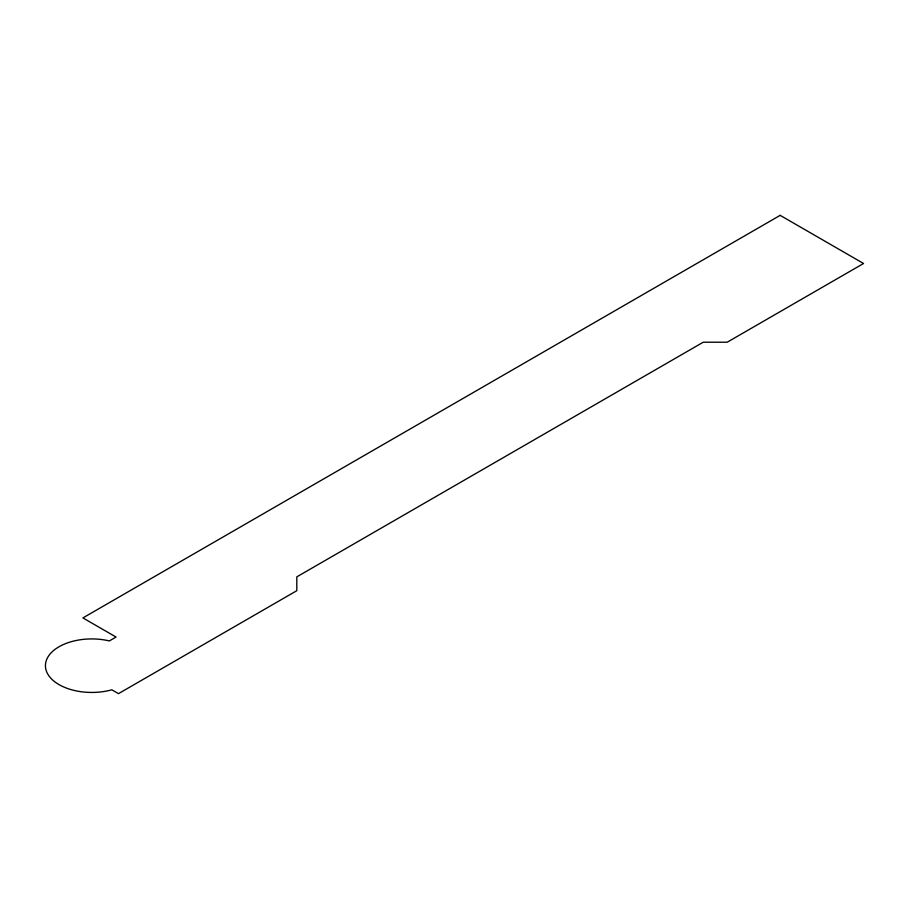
<?xml version="1.0" encoding="UTF-8"?>
<svg xmlns="http://www.w3.org/2000/svg" width="909" height="909" viewBox="0 0 909 909"><rect width="100%" height="100%" fill="white"/><g stroke="black" fill="none" stroke-linecap="round" stroke-linejoin="round"><path stroke-width="1.36" d="M780.172 215.353L82.912 617.915L116.068 637.061L109.353 640.925A46.348 26.759 0 0 0 45.45 666.467A46.348 26.759 0 0 0 111.841 689.806L118.488 693.647L296.811 590.691L296.811 576.863L703.236 342.216L727.189 342.216L863.55 263.496L780.172 215.353"/></g></svg>
